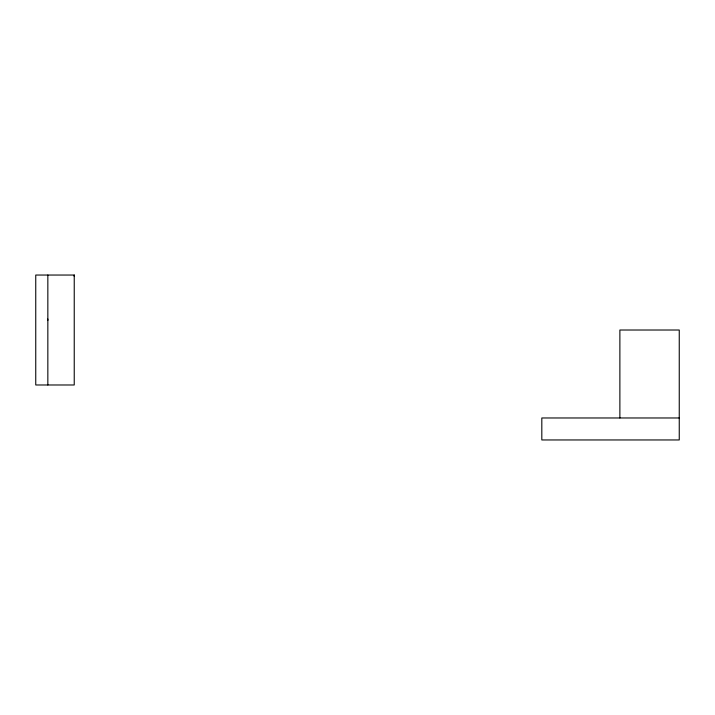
<?xml version="1.0" encoding="UTF-8"?>
<svg xmlns="http://www.w3.org/2000/svg" width="715" height="715" viewBox="0 0 715 715"><rect width="100%" height="100%" fill="white"/><g stroke="black" fill="none" stroke-linecap="round" stroke-linejoin="round"><path stroke-width="1.07" d="M47.842 320.418L47.842 319.015M74.235 276.383L74.235 275.373M679.25 417.971L541.818 417.971L541.818 439.957L679.25 439.957L679.25 330.017L619.878 330.017L619.878 417.971M47.842 275.043L47.842 384.983M74.235 275.043L35.75 275.043L35.75 384.983L74.235 384.983L74.235 275.043"/></g></svg>
